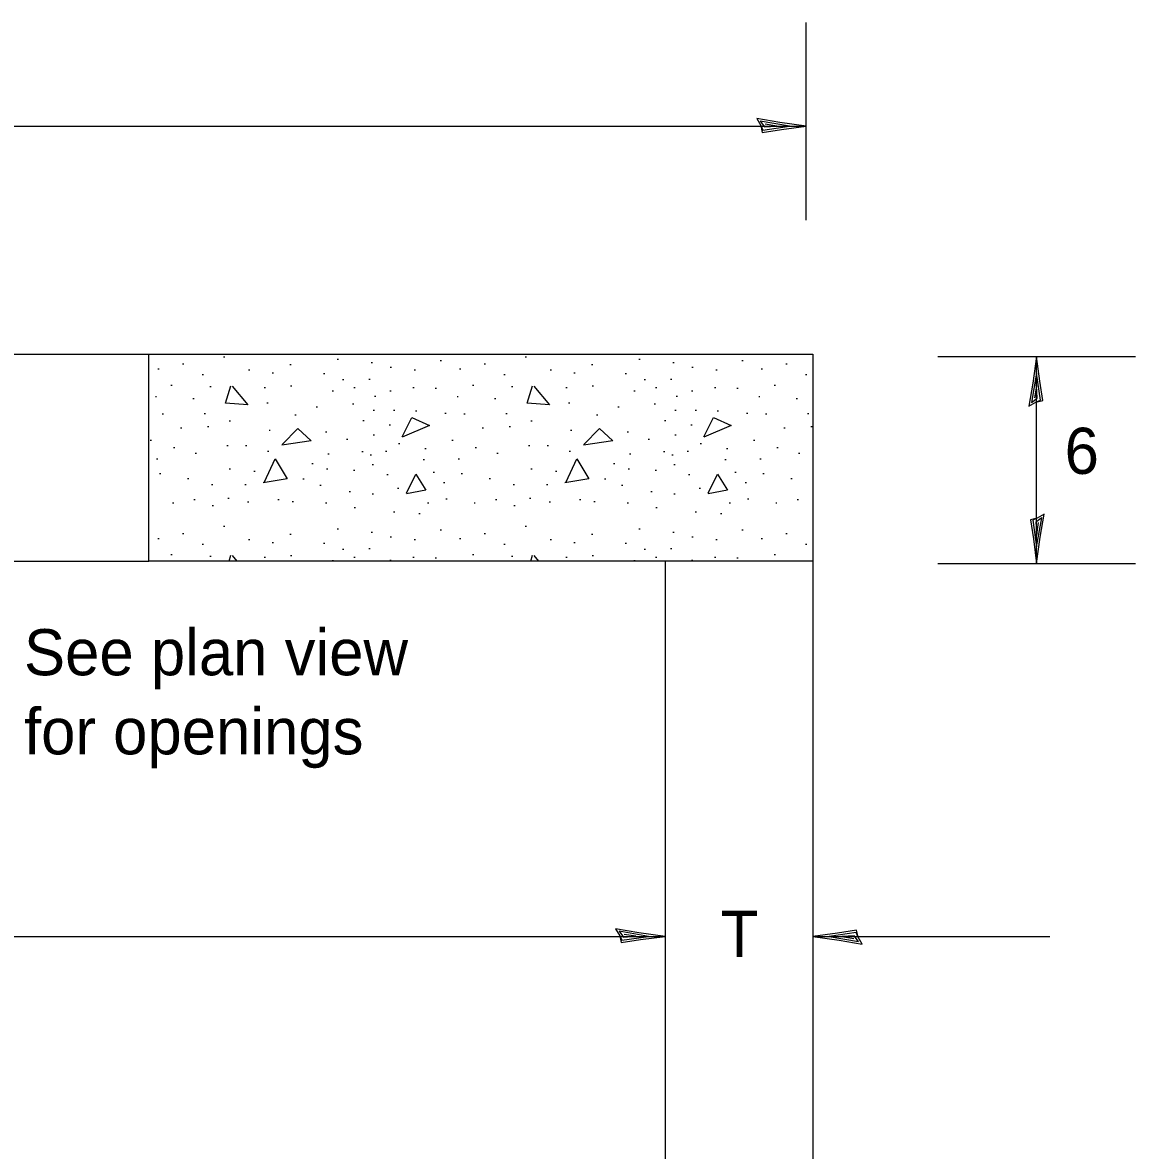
# Model space of a CAD drawing. Extents: x 0 to 2.83, y -0.07 to 1.83.
# Drawn here: x 0.7154 to 0.9969, y 0.7283 to 1.0136 of the extents above; entities that cross this region are included whole.
import ezdxf

# ---------------------------------------------------------------- set-up
doc = ezdxf.new("R2010")
doc.units = 0
for name, color, linetype in [('RD_Pr_Roadway_Dimensions', 7, 'Continuous'), ('RD_Pr_Roadway_Notes', 7, 'Continuous'), ('SH_General_Details', 7, 'Continuous')]:
    doc.layers.add(name, color=color, linetype=linetype)

msp = doc.modelspace()

# ---------------------------------------------------------------- linework, layer by layer
at = {"layer": 'RD_Pr_Roadway_Dimensions'}
for p, q in [((0.91359, 0.96356), (0.91359, 1.01356)), ((0.41078, 0.98733), (0.91359, 0.98733)), ((0.94686, 0.92906), (0.99686, 0.92906)), ((0.97186, 0.87672), (0.97186, 0.92906)), ((0.94686, 0.87672), (0.99686, 0.87672)), ((0.44879, 0.7824), (0.87791, 0.7824)), ((0.91524, 0.7824), (0.97521, 0.7824))]:
    msp.add_line(p, q, dxfattribs=at)
for points in [[(0.90211, 0.9875), (0.90249, 0.98579), (0.90735, 0.98652), (0.91359, 0.98733), (0.90692, 0.98825), (0.90109, 0.98927), (0.90211, 0.9875), (0.90262, 0.98637), (0.90939, 0.98734), (0.90199, 0.98864), (0.90308, 0.98718), (0.90619, 0.98738), (0.9032, 0.98783)], [(0.97169, 0.91758), (0.97341, 0.91796), (0.97267, 0.92282), (0.97186, 0.92906), (0.97095, 0.92239), (0.96992, 0.91656), (0.97169, 0.91758), (0.97283, 0.91809), (0.97185, 0.92486), (0.97055, 0.91746), (0.97201, 0.91855), (0.97181, 0.92166), (0.97136, 0.91867)], [(0.97203, 0.8882), (0.97032, 0.88781), (0.97105, 0.88296), (0.97186, 0.87672), (0.97278, 0.88338), (0.9738, 0.88922), (0.97203, 0.8882), (0.9709, 0.88769), (0.97187, 0.88091), (0.97317, 0.88832), (0.97171, 0.88722), (0.97191, 0.88411), (0.97236, 0.88711)], [(0.86643, 0.78257), (0.86682, 0.78086), (0.87167, 0.7816), (0.87791, 0.7824), (0.87125, 0.78332), (0.86541, 0.78434), (0.86643, 0.78257), (0.86695, 0.78144), (0.87372, 0.78241), (0.86632, 0.78371), (0.86741, 0.78226), (0.87052, 0.78245), (0.86753, 0.78291)], [(0.92672, 0.78224), (0.92634, 0.78395), (0.92148, 0.78321), (0.91524, 0.7824), (0.92191, 0.78149), (0.92774, 0.78046), (0.92672, 0.78224), (0.92621, 0.78337), (0.91944, 0.78239), (0.92684, 0.78109), (0.92575, 0.78255), (0.92264, 0.78235), (0.92563, 0.7819)]]:
    msp.add_lwpolyline(points, dxfattribs=at)
at = {"layer": 'SH_General_Details'}
for p, q in [((0.57938, 0.92967), (0.74731, 0.92967)), ((0.74731, 0.92967), (0.74731, 0.92967)), ((0.74731, 0.92967), (0.91524, 0.92967)), ((0.74731, 0.8773), (0.74731, 0.92967)), ((0.75588, 0.92725), (0.75621, 0.92725)), ((0.76627, 0.92905), (0.7666, 0.92905)), ((0.795, 0.9284), (0.79534, 0.9284)), ((0.80358, 0.92754), (0.80391, 0.92754)), ((0.82099, 0.92811), (0.82133, 0.92811)), ((0.83217, 0.92725), (0.8325, 0.92725)), ((0.84256, 0.92905), (0.84289, 0.92905)), ((0.87129, 0.9284), (0.87163, 0.9284)), ((0.87987, 0.92754), (0.8802, 0.92754)), ((0.89728, 0.92811), (0.89762, 0.92811)), ((0.90846, 0.92725), (0.90879, 0.92725)), ((0.91524, 0.92967), (0.91524, 0.92967)), ((0.91524, 0.92967), (0.91524, 0.8773)), ((0.74965, 0.92596), (0.74998, 0.92596)), ((0.76082, 0.92453), (0.76116, 0.92453)), ((0.77258, 0.92568), (0.77291, 0.92568)), ((0.77852, 0.92496), (0.77886, 0.92496)), ((0.78304, 0.92704), (0.78337, 0.92704)), ((0.79149, 0.92482), (0.79183, 0.92482)), ((0.80838, 0.92639), (0.80871, 0.92639)), ((0.81447, 0.92568), (0.8148, 0.92568)), ((0.82594, 0.92596), (0.82627, 0.92596)), ((0.83711, 0.92453), (0.83745, 0.92453)), ((0.84887, 0.92568), (0.8492, 0.92568)), ((0.85481, 0.92496), (0.85515, 0.92496)), ((0.85933, 0.92704), (0.85966, 0.92704)), ((0.86778, 0.92482), (0.86812, 0.92482)), ((0.88467, 0.92639), (0.885, 0.92639)), ((0.89076, 0.92568), (0.89109, 0.92568)), ((0.90223, 0.92596), (0.90256, 0.92596)), ((0.9134, 0.92453), (0.91374, 0.92453)), ((0.75294, 0.92188), (0.75328, 0.92188)), ((0.76276, 0.92152), (0.76309, 0.92152)), ((0.78318, 0.92166), (0.78351, 0.92166)), ((0.79629, 0.92324), (0.79663, 0.92324)), ((0.80296, 0.92338), (0.80329, 0.92338)), ((0.82923, 0.92188), (0.82957, 0.92188)), ((0.83905, 0.92152), (0.83938, 0.92152)), ((0.85947, 0.92166), (0.8598, 0.92166)), ((0.87258, 0.92324), (0.87292, 0.92324)), ((0.87925, 0.92338), (0.87958, 0.92338)), ((0.90552, 0.92188), (0.90586, 0.92188)), ((0.749, 0.91894), (0.74933, 0.91894)), ((0.77652, 0.92123), (0.77685, 0.92123)), ((0.79372, 0.92037), (0.79405, 0.92037)), ((0.79916, 0.92123), (0.79949, 0.92123)), ((0.80444, 0.91908), (0.80477, 0.91908)), ((0.80831, 0.92045), (0.80864, 0.92045)), ((0.81411, 0.92123), (0.81445, 0.92123)), ((0.81977, 0.92109), (0.82011, 0.92109)), ((0.82529, 0.91894), (0.82562, 0.91894)), ((0.85281, 0.92123), (0.85314, 0.92123)), ((0.87001, 0.92037), (0.87034, 0.92037)), ((0.87545, 0.92123), (0.87578, 0.92123)), ((0.88073, 0.91908), (0.88106, 0.91908)), ((0.8846, 0.92045), (0.88493, 0.92045)), ((0.8904, 0.92123), (0.89074, 0.92123)), ((0.89606, 0.92109), (0.8964, 0.92109)), ((0.90158, 0.91894), (0.90191, 0.91894)), ((0.75846, 0.91851), (0.75879, 0.91851)), ((0.77716, 0.91737), (0.7775, 0.91737)), ((0.7897, 0.91636), (0.79004, 0.91636)), ((0.79887, 0.91715), (0.79921, 0.91715)), ((0.83475, 0.91851), (0.83508, 0.91851)), ((0.85345, 0.91737), (0.85379, 0.91737)), ((0.86599, 0.91636), (0.86633, 0.91636)), ((0.87516, 0.91715), (0.8755, 0.91715)), ((0.91104, 0.91851), (0.91137, 0.91851)), ((0.75072, 0.91457), (0.75105, 0.91457)), ((0.76133, 0.91464), (0.76166, 0.91464)), ((0.78426, 0.91436), (0.78459, 0.91436)), ((0.80408, 0.9155), (0.80441, 0.9155)), ((0.80924, 0.9155), (0.80957, 0.9155)), ((0.81476, 0.91536), (0.81509, 0.91536)), ((0.82221, 0.91479), (0.82254, 0.91479)), ((0.82701, 0.91457), (0.82734, 0.91457)), ((0.83762, 0.91464), (0.83795, 0.91464)), ((0.86055, 0.91436), (0.86088, 0.91436)), ((0.88037, 0.9155), (0.8807, 0.9155)), ((0.88553, 0.9155), (0.88586, 0.9155)), ((0.89105, 0.91536), (0.89138, 0.91536)), ((0.8985, 0.91479), (0.89883, 0.91479)), ((0.9033, 0.91457), (0.90363, 0.91457)), ((0.91391, 0.91464), (0.91424, 0.91464)), ((0.75538, 0.91106), (0.75571, 0.91106)), ((0.76219, 0.91135), (0.76252, 0.91135)), ((0.7677, 0.91278), (0.76804, 0.91278)), ((0.77774, 0.91049), (0.77807, 0.91049)), ((0.80145, 0.91292), (0.80179, 0.91292)), ((0.80809, 0.91178), (0.80843, 0.91178)), ((0.83167, 0.91106), (0.832, 0.91106)), ((0.83848, 0.91135), (0.83881, 0.91135)), ((0.84399, 0.91278), (0.84433, 0.91278)), ((0.85403, 0.91049), (0.85436, 0.91049)), ((0.87774, 0.91292), (0.87808, 0.91292)), ((0.88438, 0.91178), (0.88472, 0.91178)), ((0.90796, 0.91106), (0.90829, 0.91106)), ((0.91477, 0.91135), (0.9151, 0.91135)), ((0.74771, 0.90791), (0.74804, 0.90791)), ((0.792, 0.91006), (0.79233, 0.91006)), ((0.79737, 0.90819), (0.7977, 0.90819)), ((0.80408, 0.90927), (0.80441, 0.90927)), ((0.824, 0.90791), (0.82433, 0.90791)), ((0.86829, 0.91006), (0.86862, 0.91006)), ((0.87366, 0.90819), (0.87399, 0.90819)), ((0.88037, 0.90927), (0.8807, 0.90927)), ((0.90029, 0.90791), (0.90062, 0.90791)), ((0.75359, 0.90604), (0.75392, 0.90604)), ((0.7591, 0.90468), (0.75944, 0.90468)), ((0.76706, 0.90662), (0.76739, 0.90662)), ((0.77179, 0.90662), (0.77212, 0.90662)), ((0.77738, 0.90518), (0.77771, 0.90518)), ((0.79264, 0.90447), (0.79297, 0.90447)), ((0.80124, 0.90504), (0.80157, 0.90504)), ((0.80723, 0.90518), (0.80757, 0.90518)), ((0.81046, 0.90705), (0.81079, 0.90705)), ((0.81712, 0.90583), (0.81746, 0.90583)), ((0.82988, 0.90604), (0.83021, 0.90604)), ((0.83539, 0.90468), (0.83573, 0.90468)), ((0.84335, 0.90662), (0.84368, 0.90662)), ((0.84808, 0.90662), (0.84841, 0.90662)), ((0.85367, 0.90518), (0.854, 0.90518)), ((0.86893, 0.90447), (0.86926, 0.90447)), ((0.87753, 0.90504), (0.87786, 0.90504)), ((0.88352, 0.90518), (0.88386, 0.90518)), ((0.88675, 0.90705), (0.88708, 0.90705)), ((0.89341, 0.90583), (0.89375, 0.90583)), ((0.90617, 0.90604), (0.9065, 0.90604)), ((0.91168, 0.90468), (0.91202, 0.90468)), ((0.74929, 0.90318), (0.74962, 0.90318)), ((0.78856, 0.90206), (0.78889, 0.90206)), ((0.80329, 0.90418), (0.80363, 0.90418)), ((0.80387, 0.90177), (0.8042, 0.90177)), ((0.81676, 0.90306), (0.8171, 0.90306)), ((0.82558, 0.90318), (0.82591, 0.90318)), ((0.86485, 0.90206), (0.86518, 0.90206)), ((0.87958, 0.90418), (0.87992, 0.90418)), ((0.88016, 0.90177), (0.88049, 0.90177)), ((0.89305, 0.90306), (0.89339, 0.90306)), ((0.90187, 0.90318), (0.9022, 0.90318)), ((0.75008, 0.89948), (0.75041, 0.89948)), ((0.7677, 0.90069), (0.76804, 0.90069)), ((0.77394, 0.90012), (0.77427, 0.90012)), ((0.79228, 0.90069), (0.79262, 0.90069)), ((0.79909, 0.90034), (0.79942, 0.90034)), ((0.80752, 0.89926), (0.80785, 0.89926)), ((0.81927, 0.89983), (0.81961, 0.89983)), ((0.82637, 0.89948), (0.8267, 0.89948)), ((0.84399, 0.90069), (0.84433, 0.90069)), ((0.85023, 0.90012), (0.85056, 0.90012)), ((0.86857, 0.90069), (0.86891, 0.90069)), ((0.87538, 0.90034), (0.87571, 0.90034)), ((0.88381, 0.89926), (0.88414, 0.89926)), ((0.89556, 0.89983), (0.8959, 0.89983)), ((0.90266, 0.89948), (0.90299, 0.89948)), ((0.7571, 0.89826), (0.75743, 0.89826)), ((0.76319, 0.89668), (0.76352, 0.89668)), ((0.77164, 0.89668), (0.77198, 0.89668)), ((0.78626, 0.89812), (0.7866, 0.89812)), ((0.79063, 0.89654), (0.79097, 0.89654)), ((0.82185, 0.89726), (0.82219, 0.89726)), ((0.83339, 0.89826), (0.83372, 0.89826)), ((0.83948, 0.89668), (0.83981, 0.89668)), ((0.84793, 0.89668), (0.84827, 0.89668)), ((0.86255, 0.89812), (0.86289, 0.89812)), ((0.86692, 0.89654), (0.86726, 0.89654)), ((0.89814, 0.89726), (0.89848, 0.89726)), ((0.90968, 0.89826), (0.91001, 0.89826)), ((0.75875, 0.89296), (0.75908, 0.89296)), ((0.76735, 0.89324), (0.76768, 0.89324)), ((0.77996, 0.89296), (0.78029, 0.89296)), ((0.79801, 0.89496), (0.79835, 0.89496)), ((0.80379, 0.89432), (0.80413, 0.89432)), ((0.81024, 0.89575), (0.81058, 0.89575)), ((0.8225, 0.8931), (0.82283, 0.8931)), ((0.83504, 0.89296), (0.83537, 0.89296)), ((0.84364, 0.89324), (0.84397, 0.89324)), ((0.85625, 0.89296), (0.85658, 0.89296)), ((0.8743, 0.89496), (0.87464, 0.89496)), ((0.88008, 0.89432), (0.88042, 0.89432)), ((0.88653, 0.89575), (0.88687, 0.89575)), ((0.89879, 0.8931), (0.89912, 0.8931)), ((0.91133, 0.89296), (0.91166, 0.89296)), ((0.7533, 0.8921), (0.75363, 0.8921)), ((0.7634, 0.89138), (0.76374, 0.89138)), ((0.77229, 0.89231), (0.77262, 0.89231)), ((0.78361, 0.89238), (0.78394, 0.89238)), ((0.79199, 0.8921), (0.79233, 0.8921)), ((0.7993, 0.89088), (0.79964, 0.89088)), ((0.81784, 0.8921), (0.81817, 0.8921)), ((0.82959, 0.8921), (0.82992, 0.8921)), ((0.83969, 0.89138), (0.84003, 0.89138)), ((0.84858, 0.89231), (0.84891, 0.89231)), ((0.8599, 0.89238), (0.86023, 0.89238)), ((0.86828, 0.8921), (0.86862, 0.8921)), ((0.87559, 0.89088), (0.87593, 0.89088)), ((0.89413, 0.8921), (0.89446, 0.8921)), ((0.90588, 0.8921), (0.90621, 0.8921)), ((0.80924, 0.8898), (0.80957, 0.8898)), ((0.81562, 0.88937), (0.81595, 0.88937)), ((0.88553, 0.8898), (0.88586, 0.8898)), ((0.89191, 0.88937), (0.89224, 0.88937)), ((0.76627, 0.88615), (0.7666, 0.88615)), ((0.795, 0.8855), (0.79534, 0.8855)), ((0.80358, 0.88464), (0.80391, 0.88464)), ((0.82099, 0.88522), (0.82133, 0.88522)), ((0.84256, 0.88615), (0.84289, 0.88615)), ((0.87129, 0.8855), (0.87163, 0.8855)), ((0.87987, 0.88464), (0.8802, 0.88464)), ((0.89728, 0.88522), (0.89762, 0.88522)), ((0.74965, 0.88307), (0.74998, 0.88307)), ((0.75588, 0.88436), (0.75621, 0.88436)), ((0.76082, 0.88163), (0.76116, 0.88163)), ((0.77258, 0.88278), (0.77291, 0.88278)), ((0.77852, 0.88206), (0.77886, 0.88206)), ((0.78304, 0.88414), (0.78337, 0.88414)), ((0.79149, 0.88192), (0.79183, 0.88192)), ((0.80838, 0.8835), (0.80871, 0.8835)), ((0.81447, 0.88278), (0.8148, 0.88278)), ((0.82594, 0.88307), (0.82627, 0.88307)), ((0.83217, 0.88436), (0.8325, 0.88436)), ((0.83711, 0.88163), (0.83745, 0.88163)), ((0.84887, 0.88278), (0.8492, 0.88278)), ((0.85481, 0.88206), (0.85515, 0.88206)), ((0.85933, 0.88414), (0.85966, 0.88414)), ((0.86778, 0.88192), (0.86812, 0.88192)), ((0.88467, 0.8835), (0.885, 0.8835)), ((0.89076, 0.88278), (0.89109, 0.88278)), ((0.90223, 0.88307), (0.90256, 0.88307)), ((0.90846, 0.88436), (0.90879, 0.88436)), ((0.9134, 0.88163), (0.91374, 0.88163)), ((0.75294, 0.87898), (0.75328, 0.87898)), ((0.78318, 0.87877), (0.78351, 0.87877)), ((0.79629, 0.88034), (0.79663, 0.88034)), ((0.80296, 0.88049), (0.80329, 0.88049)), ((0.82923, 0.87898), (0.82957, 0.87898)), ((0.85947, 0.87877), (0.8598, 0.87877)), ((0.87258, 0.88034), (0.87292, 0.88034)), ((0.87925, 0.88049), (0.87958, 0.88049)), ((0.90552, 0.87898), (0.90586, 0.87898)), ((0.57938, 0.8773), (0.74731, 0.8773)), ((0.91524, 0.8773), (0.74731, 0.8773)), ((0.76276, 0.87862), (0.76309, 0.87862)), ((0.77652, 0.87834), (0.77685, 0.87834)), ((0.79372, 0.87748), (0.79405, 0.87748)), ((0.79916, 0.87834), (0.79949, 0.87834)), ((0.80831, 0.87755), (0.80864, 0.87755)), ((0.81411, 0.87834), (0.81445, 0.87834)), ((0.81977, 0.87819), (0.82011, 0.87819)), ((0.83905, 0.87862), (0.83938, 0.87862)), ((0.85281, 0.87834), (0.85314, 0.87834)), ((0.87001, 0.87748), (0.87034, 0.87748)), ((0.87545, 0.87834), (0.87578, 0.87834)), ((0.87791, 0.8773), (0.87791, 0.50327)), ((0.8846, 0.87755), (0.88493, 0.87755)), ((0.8904, 0.87834), (0.89074, 0.87834)), ((0.89606, 0.87819), (0.8964, 0.87819)), ((0.91524, 0.8773), (0.91524, 0.66841))]:
    msp.add_line(p, q, dxfattribs=at)
for points in [[(0.76845, 0.92162), (0.77237, 0.91686), (0.7667, 0.91728), (0.76812, 0.92171)], [(0.84474, 0.92162), (0.84866, 0.91686), (0.84299, 0.91728), (0.84441, 0.92171)], [(0.81144, 0.90877), (0.81386, 0.91369), (0.81829, 0.91161), (0.81139, 0.90867)], [(0.88773, 0.90877), (0.89015, 0.91369), (0.89458, 0.91161), (0.88768, 0.90867)], [(0.78105, 0.90685), (0.78506, 0.91086), (0.7884, 0.90777), (0.78098, 0.90668)], [(0.85734, 0.90685), (0.86135, 0.91086), (0.86469, 0.90777), (0.85727, 0.90668)], [(0.77663, 0.89742), (0.7793, 0.90318), (0.7823, 0.89817), (0.7763, 0.89717)], [(0.85292, 0.89742), (0.85559, 0.90318), (0.85859, 0.89817), (0.85259, 0.89717)], [(0.81253, 0.8945), (0.81487, 0.89934), (0.81737, 0.89525), (0.81249, 0.89433)], [(0.88882, 0.8945), (0.89116, 0.89934), (0.89366, 0.89525), (0.88878, 0.89433)], [(0.76763, 0.8773), (0.76812, 0.87881)], [(0.76845, 0.87872), (0.76963, 0.8773)], [(0.84392, 0.8773), (0.84441, 0.87881)], [(0.84474, 0.87872), (0.84592, 0.8773)]]:
    msp.add_lwpolyline(points, dxfattribs=at)

# ---------------------------------------------------------------- texts
at = {"layer": 'RD_Pr_Roadway_Dimensions'}
for s, p in [('6', (0.97895, 0.8994)), ('T', (0.89196, 0.77722))]:
    msp.add_text(s, height=0.01167, dxfattribs=at).set_placement(p)
at = {"layer": 'RD_Pr_Roadway_Notes'}
for s, p in [('See plan view', (0.71577, 0.84846)), ('for openings', (0.71577, 0.82846))]:
    msp.add_text(s, height=0.0116667, dxfattribs=at).set_placement(p)

doc.saveas('drawing.dxf')
